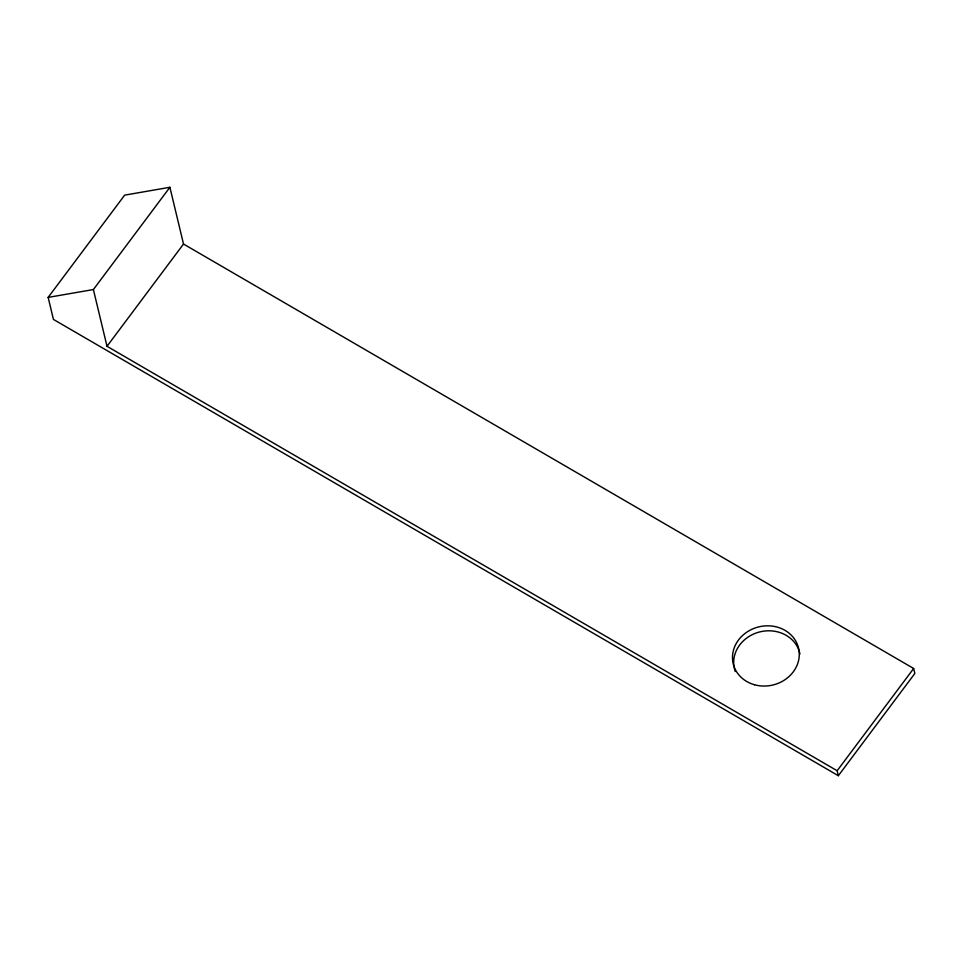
<?xml version="1.0" encoding="UTF-8"?>
<svg xmlns="http://www.w3.org/2000/svg" width="963" height="963" viewBox="0 0 963 963"><rect width="100%" height="100%" fill="white"/><g stroke="black" fill="none" stroke-linecap="round" stroke-linejoin="round"><path stroke-width="1.44" d="M48.15 297.398L124.66 195.14L169.897 187.291L183.512 244.036L913.658 668.491L914.85 673.45L838.34 775.709L53.434 319.415L48.15 297.398L93.387 289.55L169.897 187.291M838.34 775.709L837.148 770.749L107.013 346.295L183.512 244.036M837.148 770.749L913.658 668.491M93.387 289.55L107.013 346.295M735.238 671.5A33.585 29.901 -13.5 0 1 734.191 667.732M733.962 666.456A33.585 29.901 -13.5 0 1 761.95 631.439A33.585 29.901 -13.5 0 1 799.964 654.082M754.498 684.753A33.585 29.901 -13.5 0 0 798.772 649.11A33.585 29.901 -13.5 0 0 744.387 633.943A33.585 29.901 -13.5 0 0 754.498 684.753"/></g></svg>
